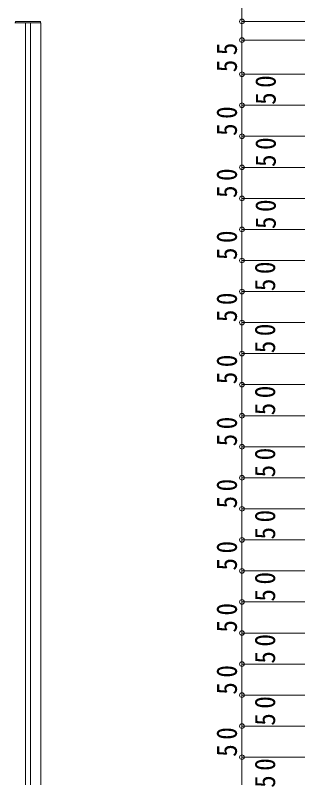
# Model space of a CAD drawing. Units: millimetres at full size, sheet at 1:15. Extents: x -3000 to 2850, y -2151 to 2088.
# Drawn here: x 749 to 1216, y -33 to 1195 of the extents above; entities that cross this region are included whole.
import ezdxf

# ---------------------------------------------------------------- set-up
doc = ezdxf.new("R2010")
doc.units = ezdxf.units.MM
doc.header["$LTSCALE"] = 15
doc.header["$PDMODE"] = 32
doc.header["$PDSIZE"] = 7.5
doc.layers.add('0-B_寸法', color=7, linetype='Continuous', lineweight=9)
doc.styles.add('ＭＳ ゴシック', font='')
doc.styles.get('ＭＳ ゴシック').set_extended_font_data('MS Gothic')

msp = doc.modelspace()

# ---------------------------------------------------------------- linework, layer by layer
at = {"layer": '0-B_寸法', "color": 3}
for p, q in [((1114.39, 1155.12), (1114.39, 1259.64)), ((1114.39, 1185.12), (1215.68, 1185.12)), ((1114.39, 1100.12), (1114.39, 1155.12)), ((1114.39, 1155.12), (1215.68, 1155.12)), ((1114.39, 1050.12), (1114.39, 1100.12)), ((1114.39, 1100.12), (1215.68, 1100.12)), ((1114.39, 1000.12), (1114.39, 1050.12)), ((1114.39, 1050.12), (1215.68, 1050.12)), ((1114.39, 950.12), (1114.39, 1000.12)), ((1114.39, 1000.12), (1215.68, 1000.12)), ((1114.39, 900.12), (1114.39, 950.12)), ((1114.39, 950.12), (1215.68, 950.12)), ((1114.39, 850.12), (1114.39, 900.12)), ((1114.39, 900.12), (1215.68, 900.12)), ((1114.39, 800.12), (1114.39, 850.12)), ((1114.39, 850.12), (1215.68, 850.12)), ((1114.39, 800.12), (1114.39, 750.12)), ((1114.39, 800.12), (1215.68, 800.12)), ((1114.39, 800.12), (1215.68, 800.12)), ((1114.39, 800.12), (1215.68, 800.12)), ((1114.39, 750.12), (1114.39, 700.12)), ((1114.39, 750.12), (1215.68, 750.12)), ((1114.39, 700.12), (1114.39, 650.12)), ((1114.39, 700.12), (1215.68, 700.12)), ((1114.39, 650.12), (1114.39, 600.12)), ((1114.39, 650.12), (1215.68, 650.12)), ((1114.39, 600.12), (1114.39, 550.12)), ((1114.39, 600.12), (1215.68, 600.12)), ((1114.39, 550.12), (1114.39, 500.12)), ((1114.39, 550.12), (1215.68, 550.12)), ((1114.39, 500.12), (1114.39, 450.12)), ((1114.39, 500.12), (1215.68, 500.12)), ((1114.39, 450.12), (1114.39, 400.12)), ((1114.39, 450.12), (1215.68, 450.12)), ((1114.39, 400.12), (1114.39, 350.12)), ((1114.39, 400.12), (1215.68, 400.12)), ((1114.39, 350.12), (1114.39, 300.12)), ((1114.39, 350.12), (1215.68, 350.12)), ((1114.39, 300.12), (1114.39, 250.12)), ((1114.39, 300.12), (1215.68, 300.12)), ((1114.39, 250.12), (1114.39, 200.12)), ((1114.39, 250.12), (1215.68, 250.12)), ((1114.39, 200.12), (1114.39, 150.12)), ((1114.39, 200.12), (1215.68, 200.12)), ((1114.39, 150.12), (1114.39, 100.12)), ((1114.39, 150.12), (1215.68, 150.12)), ((1114.39, 100.12), (1114.39, 50.12)), ((1114.39, 100.12), (1215.68, 100.12)), ((1114.39, 50.12), (1114.39, 0.12)), ((1114.39, 50.12), (1215.68, 50.12)), ((1114.39, 0.12), (1114.39, -49.88)), ((1114.39, 0.12), (1215.68, 0.12))]:
    msp.add_line(p, q, dxfattribs=at)
at = {"layer": '0-B_寸法', "color": 5}
for p, q in [((749.57, 1185.12), (789.57, 1185.12)), ((749.57, 1185.12), (749.57, 1183.12)), ((765.67, 1183.12), (765.67, -1512.88)), ((773.47, 1183.12), (773.47, -1512.88)), ((789.57, 1185.12), (789.57, 1183.12))]:
    msp.add_line(p, q, dxfattribs=at)
at = {"layer": '0-B_寸法'}
msp.add_lwpolyline([(748.57, 1183.12), (790.57, 1183.12), (790.57, -1512.88)], dxfattribs=at)
at = {"layer": '0-B_寸法', "color": 3}
for p in [(1114.39, 1185.12), (1114.39, 1155.12), (1114.39, 1100.12), (1114.39, 1050.12), (1114.39, 1000.12), (1114.39, 950.12), (1114.39, 900.12), (1114.39, 850.12), (1114.39, 800.12), (1114.39, 750.12), (1114.39, 700.12), (1114.39, 650.12), (1114.39, 600.12), (1114.39, 550.12), (1114.39, 500.12), (1114.39, 450.12), (1114.39, 400.12), (1114.39, 350.12), (1114.39, 300.12), (1114.39, 250.12), (1114.39, 200.12), (1114.39, 150.12), (1114.39, 100.12), (1114.39, 50.12), (1114.39, 0.12)]:
    msp.add_point(p, dxfattribs=at)

# ---------------------------------------------------------------- texts
at = {"layer": '0-B_寸法', "char_height": 32.99, "attachment_point": 7, "rotation": 90, "style": 'ＭＳ ゴシック'}
for s, insert in [('\\T1.36;\\W0.9;55', (1106.89, 1103.24)), ('\\T1.36;\\W0.9;50', (1169.47, 1050.74)), ('\\T1.36;\\W0.9;50', (1106.89, 1000.74)), ('\\T1.36;\\W0.9;50', (1169.47, 950.74)), ('\\T1.36;\\W0.9;50', (1106.89, 900.74)), ('\\T1.36;\\W0.9;50', (1169.47, 850.74)), ('\\T1.36;\\W0.9;50', (1106.89, 800.74)), ('\\T1.36;\\W0.9;50', (1168.48, 750.74)), ('\\T1.36;\\W0.9;50', (1106.89, 700.74)), ('\\T1.36;\\W0.9;50', (1168.48, 650.74)), ('\\T1.36;\\W0.9;50', (1106.89, 600.74)), ('\\T1.36;\\W0.9;50', (1168.48, 550.74)), ('\\T1.36;\\W0.9;50', (1106.89, 500.74)), ('\\T1.36;\\W0.9;50', (1168.48, 450.74)), ('\\T1.36;\\W0.9;50', (1106.89, 400.74)), ('\\T1.36;\\W0.9;50', (1168.48, 350.74)), ('\\T1.36;\\W0.9;50', (1106.89, 300.74)), ('\\T1.36;\\W0.9;50', (1168.48, 250.74)), ('\\T1.36;\\W0.9;50', (1106.89, 200.74)), ('\\T1.36;\\W0.9;50', (1168.48, 150.74)), ('\\T1.36;\\W0.9;50', (1106.89, 100.74)), ('\\T1.36;\\W0.9;50', (1168.48, 50.74)), ('\\T1.36;\\W0.9;50', (1106.89, 0.74)), ('\\T1.36;\\W0.9;50', (1168.48, -49.26))]:
    msp.add_mtext(s, dxfattribs=dict(at, insert=insert))

doc.saveas('drawing.dxf')
